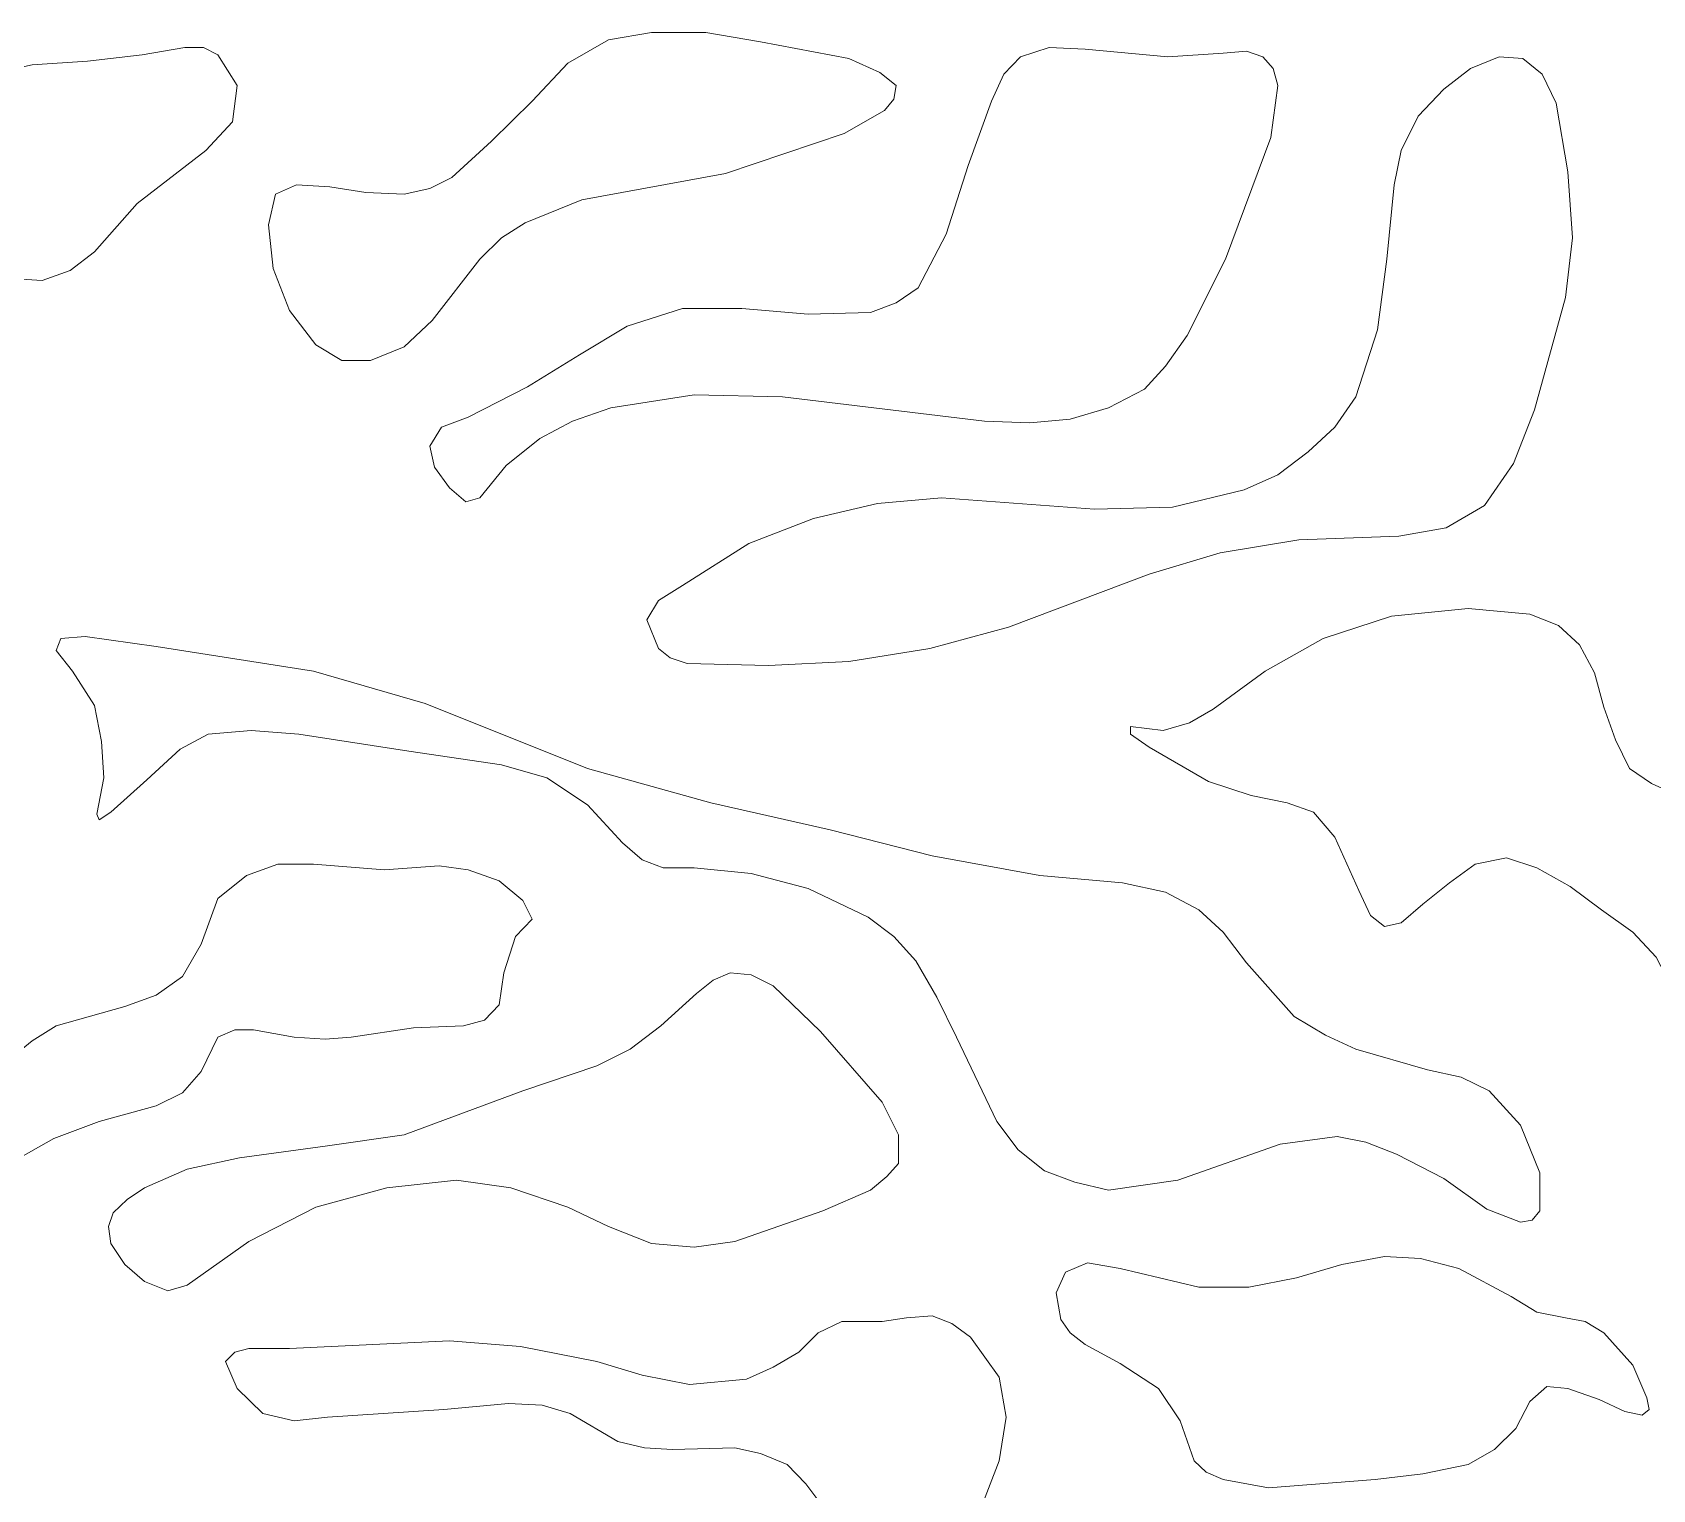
# Model space of a CAD drawing. Header units: millimetres. Extents: x -1200 to 1200, y -590 to 590.
# Drawn here: x -252 to 266, y 122 to 588 of the extents above; entities that cross this region are included whole.
import ezdxf

# ---------------------------------------------------------------- set-up
doc = ezdxf.new("R2010")
doc.units = ezdxf.units.MM
doc.header["$MEASUREMENT"] = 0
doc.layers.add('Layer 1', color=7, linetype='Continuous')

msp = doc.modelspace()

# ---------------------------------------------------------------- linework, layer by layer
at = {"layer": 'Layer 1', "color": 250, "lineweight": 20}
for points, knots in [([(-161.0386, 488.2599), (-161.0386, 488.2599), (-169.5199, 499.2514), (-169.5199, 499.2514), (-169.5199, 499.2514), (-174.757, 512.6385), (-174.757, 512.6385), (-174.757, 512.6385), (-176.2529, 526.6282), (-176.2529, 526.6282), (-176.2529, 526.6282), (-174.0077, 536.4187), (-174.0077, 536.4187), (-174.0077, 536.4187), (-167.2747, 539.4169), (-167.2747, 539.4169), (-167.2747, 539.4169), (-156.5507, 538.8164), (-156.5507, 538.8164), (-156.5507, 538.8164), (-145.0776, 537.0192), (-145.0776, 537.0192), (-145.0776, 537.0192), (-132.8577, 536.4187), (-132.8577, 536.4187), (-132.8577, 536.4187), (-124.6263, 538.218), (-124.6263, 538.218), (-124.6263, 538.218), (-117.6435, 541.8147), (-117.6435, 541.8147), (-117.6435, 541.8147), (-104.9241, 553.4045), (-104.9241, 553.4045), (-104.9241, 553.4045), (-91.955, 566.1932), (-91.955, 566.1932), (-91.955, 566.1932), (-80.4819, 578.3836), (-80.4819, 578.3836), (-80.4819, 578.3836), (-67.5128, 585.7763), (-67.5128, 585.7763), (-67.5128, 585.7763), (-53.797, 588.174), (-53.797, 588.174), (-53.797, 588.174), (-36.3375, 588.174), (-36.3375, 588.174), (-36.3375, 588.174), (-18.8805, 585.178), (-18.8805, 585.178), (-18.8805, 585.178), (9.3028, 579.7819), (9.3028, 579.7819), (9.3028, 579.7819), (19.2775, 575.3853), (19.2775, 575.3853), (19.2775, 575.3853), (24.5146, 571.1903), (24.5146, 571.1903), (24.5146, 571.1903), (23.7679, 566.7938), (23.7679, 566.7938), (23.7679, 566.7938), (20.7735, 563.1971), (20.7735, 563.1971), (20.7735, 563.1971), (7.8069, 555.8023), (7.8069, 555.8023), (7.8069, 555.8023), (-30.104, 543.0136), (-30.104, 543.0136), (-30.104, 543.0136), (-75.994, 534.6214), (-75.994, 534.6214), (-75.994, 534.6214), (-94.2002, 527.2266), (-94.2002, 527.2266), (-94.2002, 527.2266), (-101.6825, 522.4311), (-101.6825, 522.4311), (-101.6825, 522.4311), (-108.6653, 515.6368), (-108.6653, 515.6368), (-108.6653, 515.6368), (-123.8795, 496.0537), (-123.8795, 496.0537), (-123.8795, 496.0537), (-132.8577, 487.6594), (-132.8577, 487.6594), (-132.8577, 487.6594), (-143.5817, 483.2628), (-143.5817, 483.2628), (-143.5817, 483.2628), (-152.8097, 483.2628), (-152.8097, 483.2628), (-152.8097, 483.2628), (-161.0386, 488.2599), (-161.0386, 488.2599)], [0, 0, 0, 0, 0.03030303, 0.03030303, 0.03030303, 0.06060606, 0.06060606, 0.06060606, 0.09090909, 0.09090909, 0.09090909, 0.12121212, 0.12121212, 0.12121212, 0.15151515, 0.15151515, 0.15151515, 0.18181818, 0.18181818, 0.18181818, 0.21212121, 0.21212121, 0.21212121, 0.24242424, 0.24242424, 0.24242424, 0.27272727, 0.27272727, 0.27272727, 0.3030303, 0.3030303, 0.3030303, 0.33333333, 0.33333333, 0.33333333, 0.36363636, 0.36363636, 0.36363636, 0.39393939, 0.39393939, 0.39393939, 0.42424242, 0.42424242, 0.42424242, 0.45454545, 0.45454545, 0.45454545, 0.48484848, 0.48484848, 0.48484848, 0.51515152, 0.51515152, 0.51515152, 0.54545455, 0.54545455, 0.54545455, 0.57575758, 0.57575758, 0.57575758, 0.60606061, 0.60606061, 0.60606061, 0.63636364, 0.63636364, 0.63636364, 0.66666667, 0.66666667, 0.66666667, 0.6969697, 0.6969697, 0.6969697, 0.72727273, 0.72727273, 0.72727273, 0.75757576, 0.75757576, 0.75757576, 0.78787879, 0.78787879, 0.78787879, 0.81818182, 0.81818182, 0.81818182, 0.84848485, 0.84848485, 0.84848485, 0.87878788, 0.87878788, 0.87878788, 0.90909091, 0.90909091, 0.90909091, 0.93939394, 0.93939394, 0.93939394, 0.96969697, 0.96969697, 0.96969697, 1, 1, 1, 1]), ([(-265.5381, 516.2351), (-265.5381, 516.2351), (-274.5189, 547.4101), (-274.5189, 547.4101), (-274.5189, 547.4101), (-273.0204, 564.396), (-273.0204, 564.396), (-273.0204, 564.396), (-270.0285, 570.5898), (-270.0285, 570.5898), (-270.0285, 570.5898), (-265.5381, 574.787), (-265.5381, 574.787), (-265.5381, 574.787), (-251.8223, 577.7831), (-251.8223, 577.7831), (-251.8223, 577.7831), (-234.1156, 578.982), (-234.1156, 578.982), (-234.1156, 578.982), (-216.6561, 580.9808), (-216.6561, 580.9808), (-216.6561, 580.9808), (-202.9404, 583.3785), (-202.9404, 583.3785), (-202.9404, 583.3785), (-196.954, 583.3785), (-196.954, 583.3785), (-196.954, 583.3785), (-192.4637, 580.9808), (-192.4637, 580.9808), (-192.4637, 580.9808), (-186.2302, 571.1903), (-186.2302, 571.1903), (-186.2302, 571.1903), (-187.7261, 559.5984), (-187.7261, 559.5984), (-187.7261, 559.5984), (-196.2047, 550.4062), (-196.2047, 550.4062), (-196.2047, 550.4062), (-218.1521, 533.4204), (-218.1521, 533.4204), (-218.1521, 533.4204), (-231.8705, 518.0345), (-231.8705, 518.0345), (-231.8705, 518.0345), (-239.6025, 512.0401), (-239.6025, 512.0401), (-239.6025, 512.0401), (-248.5807, 508.8424), (-248.5807, 508.8424), (-248.5807, 508.8424), (-258.5553, 509.4407), (-258.5553, 509.4407), (-258.5553, 509.4407), (-263.0458, 512.6385), (-263.0458, 512.6385), (-263.0458, 512.6385), (-265.5381, 516.2351), (-265.5381, 516.2351)], [0, 0, 0, 0, 0.05, 0.05, 0.05, 0.1, 0.1, 0.1, 0.15, 0.15, 0.15, 0.2, 0.2, 0.2, 0.25, 0.25, 0.25, 0.3, 0.3, 0.3, 0.35, 0.35, 0.35, 0.4, 0.4, 0.4, 0.45, 0.45, 0.45, 0.5, 0.5, 0.5, 0.55, 0.55, 0.55, 0.6, 0.6, 0.6, 0.65, 0.65, 0.65, 0.7, 0.7, 0.7, 0.75, 0.75, 0.75, 0.8, 0.8, 0.8, 0.85, 0.85, 0.85, 0.9, 0.9, 0.9, 0.95, 0.95, 0.95, 1, 1, 1, 1]), ([(-108.6653, 439.3012), (-108.6653, 439.3012), (-100.1865, 449.6922), (-100.1865, 449.6922), (-100.1865, 449.6922), (-89.4601, 458.2859), (-89.4601, 458.2859), (-89.4601, 458.2859), (-78.9859, 463.8814), (-78.9859, 463.8814), (-78.9859, 463.8814), (-66.7661, 468.0763), (-66.7661, 468.0763), (-66.7661, 468.0763), (-40.0786, 472.2735), (-40.0786, 472.2735), (-40.0786, 472.2735), (-11.8977, 471.6729), (-11.8977, 471.6729), (-11.8977, 471.6729), (52.698, 463.8814), (52.698, 463.8814), (52.698, 463.8814), (67.163, 463.2809), (67.163, 463.2809), (67.163, 463.2809), (80.1321, 464.4797), (80.1321, 464.4797), (80.1321, 464.4797), (92.352, 468.0763), (92.352, 468.0763), (92.352, 468.0763), (103.8251, 474.0707), (103.8251, 474.0707), (103.8251, 474.0707), (110.5607, 481.4656), (110.5607, 481.4656), (110.5607, 481.4656), (117.5435, 491.256), (117.5435, 491.256), (117.5435, 491.256), (129.7634, 515.6368), (129.7634, 515.6368), (129.7634, 515.6368), (144.2284, 554.6034), (144.2284, 554.6034), (144.2284, 554.6034), (146.4736, 571.1903), (146.4736, 571.1903), (146.4736, 571.1903), (144.9776, 576.5842), (144.9776, 576.5842), (144.9776, 576.5842), (141.736, 580.3824), (141.736, 580.3824), (141.736, 580.3824), (136.4963, 582.1796), (136.4963, 582.1796), (136.4963, 582.1796), (129.0167, 581.5814), (129.0167, 581.5814), (129.0167, 581.5814), (111.3074, 580.3824), (111.3074, 580.3824), (111.3074, 580.3824), (84.8723, 582.7802), (84.8723, 582.7802), (84.8723, 582.7802), (73.3992, 583.3785), (73.3992, 583.3785), (73.3992, 583.3785), (64.1712, 580.3824), (64.1712, 580.3824), (64.1712, 580.3824), (58.9341, 574.787), (58.9341, 574.787), (58.9341, 574.787), (54.9432, 566.1932), (54.9432, 566.1932), (54.9432, 566.1932), (47.4609, 545.6107), (47.4609, 545.6107), (47.4609, 545.6107), (40.4782, 523.63), (40.4782, 523.63), (40.4782, 523.63), (31.4999, 506.4446), (31.4999, 506.4446), (31.4999, 506.4446), (24.5146, 501.6491), (24.5146, 501.6491), (24.5146, 501.6491), (16.2856, 498.6509), (16.2856, 498.6509), (16.2856, 498.6509), (-3.6662, 498.0503), (-3.6662, 498.0503), (-3.6662, 498.0503), (-24.8669, 499.8498), (-24.8669, 499.8498), (-24.8669, 499.8498), (-43.8198, 499.8498), (-43.8198, 499.8498), (-43.8198, 499.8498), (-61.529, 494.2543), (-61.529, 494.2543), (-61.529, 494.2543), (-76.7407, 485.0622), (-76.7407, 485.0622), (-76.7407, 485.0622), (-93.4509, 474.8707), (-93.4509, 474.8707), (-93.4509, 474.8707), (-112.4063, 465.0802), (-112.4063, 465.0802), (-112.4063, 465.0802), (-120.8851, 461.8825), (-120.8851, 461.8825), (-120.8851, 461.8825), (-124.6263, 455.8859), (-124.6263, 455.8859), (-124.6263, 455.8859), (-123.1303, 449.0938), (-123.1303, 449.0938), (-123.1303, 449.0938), (-118.3928, 442.4989), (-118.3928, 442.4989), (-118.3928, 442.4989), (-113.1556, 438.1023), (-113.1556, 438.1023), (-113.1556, 438.1023), (-108.6653, 439.3012), (-108.6653, 439.3012)], [0, 0, 0, 0, 0.02272727, 0.02272727, 0.02272727, 0.04545455, 0.04545455, 0.04545455, 0.06818182, 0.06818182, 0.06818182, 0.09090909, 0.09090909, 0.09090909, 0.11363636, 0.11363636, 0.11363636, 0.13636364, 0.13636364, 0.13636364, 0.15909091, 0.15909091, 0.15909091, 0.18181818, 0.18181818, 0.18181818, 0.20454545, 0.20454545, 0.20454545, 0.22727273, 0.22727273, 0.22727273, 0.25, 0.25, 0.25, 0.27272727, 0.27272727, 0.27272727, 0.29545455, 0.29545455, 0.29545455, 0.31818182, 0.31818182, 0.31818182, 0.34090909, 0.34090909, 0.34090909, 0.36363636, 0.36363636, 0.36363636, 0.38636364, 0.38636364, 0.38636364, 0.40909091, 0.40909091, 0.40909091, 0.43181818, 0.43181818, 0.43181818, 0.45454545, 0.45454545, 0.45454545, 0.47727273, 0.47727273, 0.47727273, 0.5, 0.5, 0.5, 0.52272727, 0.52272727, 0.52272727, 0.54545455, 0.54545455, 0.54545455, 0.56818182, 0.56818182, 0.56818182, 0.59090909, 0.59090909, 0.59090909, 0.61363636, 0.61363636, 0.61363636, 0.63636364, 0.63636364, 0.63636364, 0.65909091, 0.65909091, 0.65909091, 0.68181818, 0.68181818, 0.68181818, 0.70454545, 0.70454545, 0.70454545, 0.72727273, 0.72727273, 0.72727273, 0.75, 0.75, 0.75, 0.77272727, 0.77272727, 0.77272727, 0.79545455, 0.79545455, 0.79545455, 0.81818182, 0.81818182, 0.81818182, 0.84090909, 0.84090909, 0.84090909, 0.86363636, 0.86363636, 0.86363636, 0.88636364, 0.88636364, 0.88636364, 0.90909091, 0.90909091, 0.90909091, 0.93181818, 0.93181818, 0.93181818, 0.95454545, 0.95454545, 0.95454545, 0.97727273, 0.97727273, 0.97727273, 1, 1, 1, 1]), ([(-42.3238, 386.347), (-42.3238, 386.347), (-16.3856, 385.7464), (-16.3856, 385.7464), (-16.3856, 385.7464), (9.3028, 386.9453), (9.3028, 386.9453), (9.3028, 386.9453), (35.2411, 391.1424), (35.2411, 391.1424), (35.2411, 391.1424), (60.43, 397.9368), (60.43, 397.9368), (60.43, 397.9368), (105.3211, 414.9227), (105.3211, 414.9227), (105.3211, 414.9227), (128.0177, 421.717), (128.0177, 421.717), (128.0177, 421.717), (153.2066, 425.912), (153.2066, 425.912), (153.2066, 425.912), (185.1312, 427.1108), (185.1312, 427.1108), (185.1312, 427.1108), (200.3455, 429.7102), (200.3455, 429.7102), (200.3455, 429.7102), (212.5653, 436.9034), (212.5653, 436.9034), (212.5653, 436.9034), (221.7933, 450.2927), (221.7933, 450.2927), (221.7933, 450.2927), (228.5263, 467.478), (228.5263, 467.478), (228.5263, 467.478), (238.5035, 503.4464), (238.5035, 503.4464), (238.5035, 503.4464), (240.7488, 522.4311), (240.7488, 522.4311), (240.7488, 522.4311), (239.2502, 543.6119), (239.2502, 543.6119), (239.2502, 543.6119), (235.509, 565.5949), (235.509, 565.5949), (235.509, 565.5949), (231.0213, 574.787), (231.0213, 574.787), (231.0213, 574.787), (224.7851, 579.7819), (224.7851, 579.7819), (224.7851, 579.7819), (217.3029, 580.3824), (217.3029, 580.3824), (217.3029, 580.3824), (208.0749, 576.5842), (208.0749, 576.5842), (208.0749, 576.5842), (199.5962, 569.9915), (199.5962, 569.9915), (199.5962, 569.9915), (191.3673, 561.3977), (191.3673, 561.3977), (191.3673, 561.3977), (185.8804, 550.4062), (185.8804, 550.4062), (185.8804, 550.4062), (183.6353, 539.4169), (183.6353, 539.4169), (183.6353, 539.4169), (181.39, 515.6368), (181.39, 515.6368), (181.39, 515.6368), (178.3981, 493.0554), (178.3981, 493.0554), (178.3981, 493.0554), (171.4128, 471.6729), (171.4128, 471.6729), (171.4128, 471.6729), (164.6798, 461.8825), (164.6798, 461.8825), (164.6798, 461.8825), (156.2011, 454.0887), (156.2011, 454.0887), (156.2011, 454.0887), (146.4736, 446.6939), (146.4736, 446.6939), (146.4736, 446.6939), (135.7497, 441.8984), (135.7497, 441.8984), (135.7497, 441.8984), (112.8033, 436.3029), (112.8033, 436.3029), (112.8033, 436.3029), (87.8642, 435.7046), (87.8642, 435.7046), (87.8642, 435.7046), (38.9823, 439.3012), (38.9823, 439.3012), (38.9823, 439.3012), (18.5309, 437.5018), (18.5309, 437.5018), (18.5309, 437.5018), (-1.9205, 432.7063), (-1.9205, 432.7063), (-1.9205, 432.7063), (-22.6217, 424.7131), (-22.6217, 424.7131), (-22.6217, 424.7131), (-43.8198, 411.3238), (-43.8198, 411.3238), (-43.8198, 411.3238), (-51.5518, 406.5284), (-51.5518, 406.5284), (-51.5518, 406.5284), (-55.2929, 400.3345), (-55.2929, 400.3345), (-55.2929, 400.3345), (-51.5518, 391.1424), (-51.5518, 391.1424), (-51.5518, 391.1424), (-47.8106, 388.1441), (-47.8106, 388.1441), (-47.8106, 388.1441), (-42.3238, 386.347), (-42.3238, 386.347)], [0, 0, 0, 0, 0.02325581, 0.02325581, 0.02325581, 0.04651163, 0.04651163, 0.04651163, 0.06976744, 0.06976744, 0.06976744, 0.09302326, 0.09302326, 0.09302326, 0.11627907, 0.11627907, 0.11627907, 0.13953488, 0.13953488, 0.13953488, 0.1627907, 0.1627907, 0.1627907, 0.18604651, 0.18604651, 0.18604651, 0.20930233, 0.20930233, 0.20930233, 0.23255814, 0.23255814, 0.23255814, 0.25581395, 0.25581395, 0.25581395, 0.27906977, 0.27906977, 0.27906977, 0.30232558, 0.30232558, 0.30232558, 0.3255814, 0.3255814, 0.3255814, 0.34883721, 0.34883721, 0.34883721, 0.37209302, 0.37209302, 0.37209302, 0.39534884, 0.39534884, 0.39534884, 0.41860465, 0.41860465, 0.41860465, 0.44186047, 0.44186047, 0.44186047, 0.46511628, 0.46511628, 0.46511628, 0.48837209, 0.48837209, 0.48837209, 0.51162791, 0.51162791, 0.51162791, 0.53488372, 0.53488372, 0.53488372, 0.55813953, 0.55813953, 0.55813953, 0.58139535, 0.58139535, 0.58139535, 0.60465116, 0.60465116, 0.60465116, 0.62790698, 0.62790698, 0.62790698, 0.65116279, 0.65116279, 0.65116279, 0.6744186, 0.6744186, 0.6744186, 0.69767442, 0.69767442, 0.69767442, 0.72093023, 0.72093023, 0.72093023, 0.74418605, 0.74418605, 0.74418605, 0.76744186, 0.76744186, 0.76744186, 0.79069767, 0.79069767, 0.79069767, 0.81395349, 0.81395349, 0.81395349, 0.8372093, 0.8372093, 0.8372093, 0.86046512, 0.86046512, 0.86046512, 0.88372093, 0.88372093, 0.88372093, 0.90697674, 0.90697674, 0.90697674, 0.93023256, 0.93023256, 0.93023256, 0.95348837, 0.95348837, 0.95348837, 0.97674419, 0.97674419, 0.97674419, 1, 1, 1, 1]), ([(271.924, 272.2436), (271.924, 272.2436), (271.924, 283.8334), (271.924, 283.8334), (271.924, 283.8334), (267.4336, 292.425), (267.4336, 292.425), (267.4336, 292.425), (259.9513, 300.4182), (259.9513, 300.4182), (259.9513, 300.4182), (249.9767, 307.6136), (249.9767, 307.6136), (249.9767, 307.6136), (239.9995, 315.0063), (239.9995, 315.0063), (239.9995, 315.0063), (229.2756, 321.0007), (229.2756, 321.0007), (229.2756, 321.0007), (219.5481, 324.1984), (219.5481, 324.1984), (219.5481, 324.1984), (209.5734, 322.1995), (209.5734, 322.1995), (209.5734, 322.1995), (201.3419, 316.2052), (201.3419, 316.2052), (201.3419, 316.2052), (192.8632, 309.4109), (192.8632, 309.4109), (192.8632, 309.4109), (185.8804, 303.4165), (185.8804, 303.4165), (185.8804, 303.4165), (180.6407, 302.2177), (180.6407, 302.2177), (180.6407, 302.2177), (176.153, 305.8143), (176.153, 305.8143), (176.153, 305.8143), (172.4118, 313.8075), (172.4118, 313.8075), (172.4118, 313.8075), (164.6798, 330.7933), (164.6798, 330.7933), (164.6798, 330.7933), (157.9467, 338.7865), (157.9467, 338.7865), (157.9467, 338.7865), (149.4655, 341.7826), (149.4655, 341.7826), (149.4655, 341.7826), (137.9949, 344.1825), (137.9949, 344.1825), (137.9949, 344.1825), (124.2765, 348.577), (124.2765, 348.577), (124.2765, 348.577), (105.3211, 359.5685), (105.3211, 359.5685), (105.3211, 359.5685), (99.3374, 363.7656), (99.3374, 363.7656), (99.3374, 363.7656), (99.3374, 366.1634), (99.3374, 366.1634), (99.3374, 366.1634), (109.8115, 364.9645), (109.8115, 364.9645), (109.8115, 364.9645), (118.2902, 367.3622), (118.2902, 367.3622), (118.2902, 367.3622), (125.7725, 371.7588), (125.7725, 371.7588), (125.7725, 371.7588), (142.4827, 383.947), (142.4827, 383.947), (142.4827, 383.947), (160.9386, 394.3402), (160.9386, 394.3402), (160.9386, 394.3402), (182.886, 401.5334), (182.886, 401.5334), (182.886, 401.5334), (207.3283, 403.9311), (207.3283, 403.9311), (207.3283, 403.9311), (227.0304, 402.1317), (227.0304, 402.1317), (227.0304, 402.1317), (236.2583, 398.5351), (236.2583, 398.5351), (236.2583, 398.5351), (242.9914, 392.3413), (242.9914, 392.3413), (242.9914, 392.3413), (247.7315, 383.3487), (247.7315, 383.3487), (247.7315, 383.3487), (250.7234, 372.3572), (250.7234, 372.3572), (250.7234, 372.3572), (254.4645, 361.9662), (254.4645, 361.9662), (254.4645, 361.9662), (258.9549, 352.7741), (258.9549, 352.7741), (258.9549, 352.7741), (265.9377, 347.9786), (265.9377, 347.9786), (265.9377, 347.9786), (274.4164, 344.1825), (274.4164, 344.1825), (274.4164, 344.1825), (292.6225, 339.3849), (292.6225, 339.3849), (292.6225, 339.3849), (301.6007, 336.3888), (301.6007, 336.3888), (301.6007, 336.3888), (308.5862, 330.7933), (308.5862, 330.7933), (308.5862, 330.7933), (313.0739, 323.6001), (313.0739, 323.6001), (313.0739, 323.6001), (313.8232, 313.8075), (313.8232, 313.8075), (313.8232, 313.8075), (309.3328, 293.0255), (309.3328, 293.0255), (309.3328, 293.0255), (298.6089, 273.4425), (298.6089, 273.4425), (298.6089, 273.4425), (291.8759, 266.8476), (291.8759, 266.8476), (291.8759, 266.8476), (284.8932, 263.6499), (284.8932, 263.6499), (284.8932, 263.6499), (278.1575, 265.0482), (278.1575, 265.0482), (278.1575, 265.0482), (271.924, 272.2436), (271.924, 272.2436)], [0, 0, 0, 0, 0.02040816, 0.02040816, 0.02040816, 0.04081633, 0.04081633, 0.04081633, 0.06122449, 0.06122449, 0.06122449, 0.08163265, 0.08163265, 0.08163265, 0.10204082, 0.10204082, 0.10204082, 0.12244898, 0.12244898, 0.12244898, 0.14285714, 0.14285714, 0.14285714, 0.16326531, 0.16326531, 0.16326531, 0.18367347, 0.18367347, 0.18367347, 0.20408163, 0.20408163, 0.20408163, 0.2244898, 0.2244898, 0.2244898, 0.24489796, 0.24489796, 0.24489796, 0.26530612, 0.26530612, 0.26530612, 0.28571429, 0.28571429, 0.28571429, 0.30612245, 0.30612245, 0.30612245, 0.32653061, 0.32653061, 0.32653061, 0.34693878, 0.34693878, 0.34693878, 0.36734694, 0.36734694, 0.36734694, 0.3877551, 0.3877551, 0.3877551, 0.40816327, 0.40816327, 0.40816327, 0.42857143, 0.42857143, 0.42857143, 0.44897959, 0.44897959, 0.44897959, 0.46938776, 0.46938776, 0.46938776, 0.48979592, 0.48979592, 0.48979592, 0.51020408, 0.51020408, 0.51020408, 0.53061224, 0.53061224, 0.53061224, 0.55102041, 0.55102041, 0.55102041, 0.57142857, 0.57142857, 0.57142857, 0.59183673, 0.59183673, 0.59183673, 0.6122449, 0.6122449, 0.6122449, 0.63265306, 0.63265306, 0.63265306, 0.65306122, 0.65306122, 0.65306122, 0.67346939, 0.67346939, 0.67346939, 0.69387755, 0.69387755, 0.69387755, 0.71428571, 0.71428571, 0.71428571, 0.73469388, 0.73469388, 0.73469388, 0.75510204, 0.75510204, 0.75510204, 0.7755102, 0.7755102, 0.7755102, 0.79591837, 0.79591837, 0.79591837, 0.81632653, 0.81632653, 0.81632653, 0.83673469, 0.83673469, 0.83673469, 0.85714286, 0.85714286, 0.85714286, 0.87755102, 0.87755102, 0.87755102, 0.89795918, 0.89795918, 0.89795918, 0.91836735, 0.91836735, 0.91836735, 0.93877551, 0.93877551, 0.93877551, 0.95918367, 0.95918367, 0.95918367, 0.97959184, 0.97959184, 0.97959184, 1, 1, 1, 1]), ([(-231.1212, 338.186), (-231.1212, 338.186), (-228.876, 349.7759), (-228.876, 349.7759), (-228.876, 349.7759), (-229.6253, 361.3679), (-229.6253, 361.3679), (-229.6253, 361.3679), (-231.8705, 372.9577), (-231.8705, 372.9577), (-231.8705, 372.9577), (-238.8532, 383.947), (-238.8532, 383.947), (-238.8532, 383.947), (-244.0903, 390.5419), (-244.0903, 390.5419), (-244.0903, 390.5419), (-242.5944, 394.3402), (-242.5944, 394.3402), (-242.5944, 394.3402), (-234.8623, 394.9385), (-234.8623, 394.9385), (-234.8623, 394.9385), (-212.1683, 391.7408), (-212.1683, 391.7408), (-212.1683, 391.7408), (-161.7879, 383.947), (-161.7879, 383.947), (-161.7879, 383.947), (-126.1221, 373.5561), (-126.1221, 373.5561), (-126.1221, 373.5561), (-74.2484, 352.7741), (-74.2484, 352.7741), (-74.2484, 352.7741), (-34.8415, 341.7826), (-34.8415, 341.7826), (-34.8415, 341.7826), (3.3165, 333.1911), (3.3165, 333.1911), (3.3165, 333.1911), (35.9877, 324.7989), (35.9877, 324.7989), (35.9877, 324.7989), (70.4046, 318.6029), (70.4046, 318.6029), (70.4046, 318.6029), (96.8424, 316.2052), (96.8424, 316.2052), (96.8424, 316.2052), (110.5607, 313.207), (110.5607, 313.207), (110.5607, 313.207), (121.2846, 307.6136), (121.2846, 307.6136), (121.2846, 307.6136), (129.0167, 300.4182), (129.0167, 300.4182), (129.0167, 300.4182), (136.4963, 290.6278), (136.4963, 290.6278), (136.4963, 290.6278), (151.7107, 273.4425), (151.7107, 273.4425), (151.7107, 273.4425), (161.6879, 267.4459), (161.6879, 267.4459), (161.6879, 267.4459), (171.4128, 263.0493), (171.4128, 263.0493), (171.4128, 263.0493), (194.3591, 256.4566), (194.3591, 256.4566), (194.3591, 256.4566), (205.083, 254.0589), (205.083, 254.0589), (205.083, 254.0589), (214.0612, 249.6623), (214.0612, 249.6623), (214.0612, 249.6623), (224.0385, 238.6708), (224.0385, 238.6708), (224.0385, 238.6708), (230.272, 223.4843), (230.272, 223.4843), (230.272, 223.4843), (230.272, 211.294), (230.272, 211.294), (230.272, 211.294), (227.7796, 208.2957), (227.7796, 208.2957), (227.7796, 208.2957), (224.0385, 207.6973), (224.0385, 207.6973), (224.0385, 207.6973), (213.3146, 211.8945), (213.3146, 211.8945), (213.3146, 211.8945), (199.5962, 221.6849), (199.5962, 221.6849), (199.5962, 221.6849), (184.3819, 229.4787), (184.3819, 229.4787), (184.3819, 229.4787), (174.6571, 233.2748), (174.6571, 233.2748), (174.6571, 233.2748), (165.429, 235.0741), (165.429, 235.0741), (165.429, 235.0741), (147.2229, 232.6764), (147.2229, 232.6764), (147.2229, 232.6764), (114.549, 221.0866), (114.549, 221.0866), (114.549, 221.0866), (92.352, 217.8888), (92.352, 217.8888), (92.352, 217.8888), (81.6281, 220.4861), (81.6281, 220.4861), (81.6281, 220.4861), (71.9032, 224.0827), (71.9032, 224.0827), (71.9032, 224.0827), (63.4219, 230.877), (63.4219, 230.877), (63.4219, 230.877), (56.6888, 239.8697), (56.6888, 239.8697), (56.6888, 239.8697), (43.7198, 266.8476), (43.7198, 266.8476), (43.7198, 266.8476), (37.4837, 279.6363), (37.4837, 279.6363), (37.4837, 279.6363), (30.7507, 291.2261), (30.7507, 291.2261), (30.7507, 291.2261), (23.7679, 299.0199), (23.7679, 299.0199), (23.7679, 299.0199), (15.5363, 305.2137), (15.5363, 305.2137), (15.5363, 305.2137), (-3.6662, 314.4058), (-3.6662, 314.4058), (-3.6662, 314.4058), (-21.8724, 319.2035), (-21.8724, 319.2035), (-21.8724, 319.2035), (-40.0786, 321.0007), (-40.0786, 321.0007), (-40.0786, 321.0007), (-50.0558, 321.0007), (-50.0558, 321.0007), (-50.0558, 321.0007), (-56.7888, 323.6001), (-56.7888, 323.6001), (-56.7888, 323.6001), (-63.0249, 328.9939), (-63.0249, 328.9939), (-63.0249, 328.9939), (-74.2484, 341.1843), (-74.2484, 341.1843), (-74.2484, 341.1843), (-87.2175, 349.7759), (-87.2175, 349.7759), (-87.2175, 349.7759), (-101.6825, 353.973), (-101.6825, 353.973), (-101.6825, 353.973), (-131.3618, 358.3696), (-131.3618, 358.3696), (-131.3618, 358.3696), (-166.5254, 363.7656), (-166.5254, 363.7656), (-166.5254, 363.7656), (-181.7397, 364.9645), (-181.7397, 364.9645), (-181.7397, 364.9645), (-195.4581, 363.7656), (-195.4581, 363.7656), (-195.4581, 363.7656), (-204.4363, 358.9701), (-204.4363, 358.9701), (-204.4363, 358.9701), (-215.1602, 349.1775), (-215.1602, 349.1775), (-215.1602, 349.1775), (-226.6334, 338.7865), (-226.6334, 338.7865), (-226.6334, 338.7865), (-230.3745, 336.3888), (-230.3745, 336.3888), (-230.3745, 336.3888), (-231.1212, 338.186), (-231.1212, 338.186)], [0, 0, 0, 0, 0.01515152, 0.01515152, 0.01515152, 0.03030303, 0.03030303, 0.03030303, 0.04545455, 0.04545455, 0.04545455, 0.06060606, 0.06060606, 0.06060606, 0.07575758, 0.07575758, 0.07575758, 0.09090909, 0.09090909, 0.09090909, 0.10606061, 0.10606061, 0.10606061, 0.12121212, 0.12121212, 0.12121212, 0.13636364, 0.13636364, 0.13636364, 0.15151515, 0.15151515, 0.15151515, 0.16666667, 0.16666667, 0.16666667, 0.18181818, 0.18181818, 0.18181818, 0.1969697, 0.1969697, 0.1969697, 0.21212121, 0.21212121, 0.21212121, 0.22727273, 0.22727273, 0.22727273, 0.24242424, 0.24242424, 0.24242424, 0.25757576, 0.25757576, 0.25757576, 0.27272727, 0.27272727, 0.27272727, 0.28787879, 0.28787879, 0.28787879, 0.3030303, 0.3030303, 0.3030303, 0.31818182, 0.31818182, 0.31818182, 0.33333333, 0.33333333, 0.33333333, 0.34848485, 0.34848485, 0.34848485, 0.36363636, 0.36363636, 0.36363636, 0.37878788, 0.37878788, 0.37878788, 0.39393939, 0.39393939, 0.39393939, 0.40909091, 0.40909091, 0.40909091, 0.42424242, 0.42424242, 0.42424242, 0.43939394, 0.43939394, 0.43939394, 0.45454545, 0.45454545, 0.45454545, 0.46969697, 0.46969697, 0.46969697, 0.48484848, 0.48484848, 0.48484848, 0.5, 0.5, 0.5, 0.51515152, 0.51515152, 0.51515152, 0.53030303, 0.53030303, 0.53030303, 0.54545455, 0.54545455, 0.54545455, 0.56060606, 0.56060606, 0.56060606, 0.57575758, 0.57575758, 0.57575758, 0.59090909, 0.59090909, 0.59090909, 0.60606061, 0.60606061, 0.60606061, 0.62121212, 0.62121212, 0.62121212, 0.63636364, 0.63636364, 0.63636364, 0.65151515, 0.65151515, 0.65151515, 0.66666667, 0.66666667, 0.66666667, 0.68181818, 0.68181818, 0.68181818, 0.6969697, 0.6969697, 0.6969697, 0.71212121, 0.71212121, 0.71212121, 0.72727273, 0.72727273, 0.72727273, 0.74242424, 0.74242424, 0.74242424, 0.75757576, 0.75757576, 0.75757576, 0.77272727, 0.77272727, 0.77272727, 0.78787879, 0.78787879, 0.78787879, 0.8030303, 0.8030303, 0.8030303, 0.81818182, 0.81818182, 0.81818182, 0.83333333, 0.83333333, 0.83333333, 0.84848485, 0.84848485, 0.84848485, 0.86363636, 0.86363636, 0.86363636, 0.87878788, 0.87878788, 0.87878788, 0.89393939, 0.89393939, 0.89393939, 0.90909091, 0.90909091, 0.90909091, 0.92424242, 0.92424242, 0.92424242, 0.93939394, 0.93939394, 0.93939394, 0.95454545, 0.95454545, 0.95454545, 0.96969697, 0.96969697, 0.96969697, 0.98484848, 0.98484848, 0.98484848, 1, 1, 1, 1]), ([(-278.26, 204.4996), (-278.26, 204.4996), (-269.2793, 216.0895), (-269.2793, 216.0895), (-269.2793, 216.0895), (-257.8086, 227.0809), (-257.8086, 227.0809), (-257.8086, 227.0809), (-244.8395, 234.4736), (-244.8395, 234.4736), (-244.8395, 234.4736), (-230.3745, 239.8697), (-230.3745, 239.8697), (-230.3745, 239.8697), (-212.1683, 244.8668), (-212.1683, 244.8668), (-212.1683, 244.8668), (-203.687, 249.0617), (-203.687, 249.0617), (-203.687, 249.0617), (-197.7007, 255.8561), (-197.7007, 255.8561), (-197.7007, 255.8561), (-192.4637, 266.8476), (-192.4637, 266.8476), (-192.4637, 266.8476), (-186.9768, 269.2454), (-186.9768, 269.2454), (-186.9768, 269.2454), (-180.993, 269.2454), (-180.993, 269.2454), (-180.993, 269.2454), (-168.0239, 266.8476), (-168.0239, 266.8476), (-168.0239, 266.8476), (-158.0467, 266.247), (-158.0467, 266.247), (-158.0467, 266.247), (-149.8178, 266.8476), (-149.8178, 266.8476), (-149.8178, 266.8476), (-129.8633, 269.8437), (-129.8633, 269.8437), (-129.8633, 269.8437), (-113.9023, 270.4442), (-113.9023, 270.4442), (-113.9023, 270.4442), (-107.1693, 272.2436), (-107.1693, 272.2436), (-107.1693, 272.2436), (-102.4291, 277.2386), (-102.4291, 277.2386), (-102.4291, 277.2386), (-100.9332, 287.4301), (-100.9332, 287.4301), (-100.9332, 287.4301), (-97.1921, 299.0199), (-97.1921, 299.0199), (-97.1921, 299.0199), (-91.955, 304.6154), (-91.955, 304.6154), (-91.955, 304.6154), (-94.9468, 310.6097), (-94.9468, 310.6097), (-94.9468, 310.6097), (-102.4291, 316.8057), (-102.4291, 316.8057), (-102.4291, 316.8057), (-112.4063, 320.4024), (-112.4063, 320.4024), (-112.4063, 320.4024), (-121.6344, 321.6013), (-121.6344, 321.6013), (-121.6344, 321.6013), (-139.0912, 320.4024), (-139.0912, 320.4024), (-139.0912, 320.4024), (-161.7879, 322.1995), (-161.7879, 322.1995), (-161.7879, 322.1995), (-173.261, 322.1995), (-173.261, 322.1995), (-173.261, 322.1995), (-183.2356, 318.6029), (-183.2356, 318.6029), (-183.2356, 318.6029), (-192.4637, 311.2102), (-192.4637, 311.2102), (-192.4637, 311.2102), (-197.7007, 296.6222), (-197.7007, 296.6222), (-197.7007, 296.6222), (-203.687, 286.2312), (-203.687, 286.2312), (-203.687, 286.2312), (-212.1683, 280.2368), (-212.1683, 280.2368), (-212.1683, 280.2368), (-222.143, 276.638), (-222.143, 276.638), (-222.143, 276.638), (-244.0903, 270.4442), (-244.0903, 270.4442), (-244.0903, 270.4442), (-251.8223, 265.6487), (-251.8223, 265.6487), (-251.8223, 265.6487), (-259.3046, 259.4527), (-259.3046, 259.4527), (-259.3046, 259.4527), (-267.0367, 252.6584), (-267.0367, 252.6584), (-267.0367, 252.6584), (-275.2656, 247.2645), (-275.2656, 247.2645), (-275.2656, 247.2645), (-284.4935, 243.6657), (-284.4935, 243.6657), (-284.4935, 243.6657), (-292.7251, 238.0724), (-292.7251, 238.0724), (-292.7251, 238.0724), (-295.2174, 228.2798), (-295.2174, 228.2798), (-295.2174, 228.2798), (-294.4708, 215.4911), (-294.4708, 215.4911), (-294.4708, 215.4911), (-294.4708, 208.2957), (-294.4708, 208.2957), (-294.4708, 208.2957), (-292.7251, 202.1018), (-292.7251, 202.1018), (-292.7251, 202.1018), (-285.2428, 200.903), (-285.2428, 200.903), (-285.2428, 200.903), (-280.7524, 202.1018), (-280.7524, 202.1018), (-280.7524, 202.1018), (-278.26, 204.4996), (-278.26, 204.4996)], [0, 0, 0, 0, 0.0212766, 0.0212766, 0.0212766, 0.04255319, 0.04255319, 0.04255319, 0.06382979, 0.06382979, 0.06382979, 0.08510638, 0.08510638, 0.08510638, 0.10638298, 0.10638298, 0.10638298, 0.12765957, 0.12765957, 0.12765957, 0.14893617, 0.14893617, 0.14893617, 0.17021277, 0.17021277, 0.17021277, 0.19148936, 0.19148936, 0.19148936, 0.21276596, 0.21276596, 0.21276596, 0.23404255, 0.23404255, 0.23404255, 0.25531915, 0.25531915, 0.25531915, 0.27659574, 0.27659574, 0.27659574, 0.29787234, 0.29787234, 0.29787234, 0.31914894, 0.31914894, 0.31914894, 0.34042553, 0.34042553, 0.34042553, 0.36170213, 0.36170213, 0.36170213, 0.38297872, 0.38297872, 0.38297872, 0.40425532, 0.40425532, 0.40425532, 0.42553191, 0.42553191, 0.42553191, 0.44680851, 0.44680851, 0.44680851, 0.46808511, 0.46808511, 0.46808511, 0.4893617, 0.4893617, 0.4893617, 0.5106383, 0.5106383, 0.5106383, 0.53191489, 0.53191489, 0.53191489, 0.55319149, 0.55319149, 0.55319149, 0.57446809, 0.57446809, 0.57446809, 0.59574468, 0.59574468, 0.59574468, 0.61702128, 0.61702128, 0.61702128, 0.63829787, 0.63829787, 0.63829787, 0.65957447, 0.65957447, 0.65957447, 0.68085106, 0.68085106, 0.68085106, 0.70212766, 0.70212766, 0.70212766, 0.72340426, 0.72340426, 0.72340426, 0.74468085, 0.74468085, 0.74468085, 0.76595745, 0.76595745, 0.76595745, 0.78723404, 0.78723404, 0.78723404, 0.80851064, 0.80851064, 0.80851064, 0.82978723, 0.82978723, 0.82978723, 0.85106383, 0.85106383, 0.85106383, 0.87234043, 0.87234043, 0.87234043, 0.89361702, 0.89361702, 0.89361702, 0.91489362, 0.91489362, 0.91489362, 0.93617021, 0.93617021, 0.93617021, 0.95744681, 0.95744681, 0.95744681, 0.9787234, 0.9787234, 0.9787234, 1, 1, 1, 1]), ([(-202.1911, 187.5138), (-202.1911, 187.5138), (-182.489, 201.5035), (-182.489, 201.5035), (-182.489, 201.5035), (-161.0386, 212.4928), (-161.0386, 212.4928), (-161.0386, 212.4928), (-138.3446, 218.6888), (-138.3446, 218.6888), (-138.3446, 218.6888), (-116.1475, 221.0866), (-116.1475, 221.0866), (-116.1475, 221.0866), (-98.688, 218.6888), (-98.688, 218.6888), (-98.688, 218.6888), (-80.4819, 212.4928), (-80.4819, 212.4928), (-80.4819, 212.4928), (-67.5128, 206.299), (-67.5128, 206.299), (-67.5128, 206.299), (-53.797, 200.903), (-53.797, 200.903), (-53.797, 200.903), (-40.0786, 199.7041), (-40.0786, 199.7041), (-40.0786, 199.7041), (-27.1095, 201.5035), (-27.1095, 201.5035), (-27.1095, 201.5035), (1.0713, 211.294), (1.0713, 211.294), (1.0713, 211.294), (16.2856, 217.8888), (16.2856, 217.8888), (16.2856, 217.8888), (21.5227, 222.2854), (21.5227, 222.2854), (21.5227, 222.2854), (25.2639, 226.4804), (25.2639, 226.4804), (25.2639, 226.4804), (25.2639, 235.6725), (25.2639, 235.6725), (25.2639, 235.6725), (20.0268, 246.0657), (20.0268, 246.0657), (20.0268, 246.0657), (0.3246, 268.6448), (0.3246, 268.6448), (0.3246, 268.6448), (-14.8896, 283.2329), (-14.8896, 283.2329), (-14.8896, 283.2329), (-21.8724, 286.8295), (-21.8724, 286.8295), (-21.8724, 286.8295), (-28.608, 287.4301), (-28.608, 287.4301), (-28.608, 287.4301), (-34.0948, 285.0323), (-34.0948, 285.0323), (-34.0948, 285.0323), (-39.3319, 280.8352), (-39.3319, 280.8352), (-39.3319, 280.8352), (-50.8025, 270.4442), (-50.8025, 270.4442), (-50.8025, 270.4442), (-60.53, 263.0493), (-60.53, 263.0493), (-60.53, 263.0493), (-71.2538, 257.6555), (-71.2538, 257.6555), (-71.2538, 257.6555), (-94.9468, 249.6623), (-94.9468, 249.6623), (-94.9468, 249.6623), (-132.8577, 235.6725), (-132.8577, 235.6725), (-132.8577, 235.6725), (-157.2975, 232.0759), (-157.2975, 232.0759), (-157.2975, 232.0759), (-185.4809, 228.2798), (-185.4809, 228.2798), (-185.4809, 228.2798), (-202.1911, 224.6832), (-202.1911, 224.6832), (-202.1911, 224.6832), (-215.9095, 218.6888), (-215.9095, 218.6888), (-215.9095, 218.6888), (-221.3963, 214.8906), (-221.3963, 214.8906), (-221.3963, 214.8906), (-225.8841, 210.6956), (-225.8841, 210.6956), (-225.8841, 210.6956), (-227.38, 206.299), (-227.38, 206.299), (-227.38, 206.299), (-226.6334, 200.903), (-226.6334, 200.903), (-226.6334, 200.903), (-222.143, 194.1086), (-222.143, 194.1086), (-222.143, 194.1086), (-215.9095, 188.7126), (-215.9095, 188.7126), (-215.9095, 188.7126), (-208.4272, 185.7165), (-208.4272, 185.7165), (-208.4272, 185.7165), (-202.1911, 187.5138), (-202.1911, 187.5138)], [0, 0, 0, 0, 0.02564103, 0.02564103, 0.02564103, 0.05128205, 0.05128205, 0.05128205, 0.07692308, 0.07692308, 0.07692308, 0.1025641, 0.1025641, 0.1025641, 0.12820513, 0.12820513, 0.12820513, 0.15384615, 0.15384615, 0.15384615, 0.17948718, 0.17948718, 0.17948718, 0.20512821, 0.20512821, 0.20512821, 0.23076923, 0.23076923, 0.23076923, 0.25641026, 0.25641026, 0.25641026, 0.28205128, 0.28205128, 0.28205128, 0.30769231, 0.30769231, 0.30769231, 0.33333333, 0.33333333, 0.33333333, 0.35897436, 0.35897436, 0.35897436, 0.38461538, 0.38461538, 0.38461538, 0.41025641, 0.41025641, 0.41025641, 0.43589744, 0.43589744, 0.43589744, 0.46153846, 0.46153846, 0.46153846, 0.48717949, 0.48717949, 0.48717949, 0.51282051, 0.51282051, 0.51282051, 0.53846154, 0.53846154, 0.53846154, 0.56410256, 0.56410256, 0.56410256, 0.58974359, 0.58974359, 0.58974359, 0.61538462, 0.61538462, 0.61538462, 0.64102564, 0.64102564, 0.64102564, 0.66666667, 0.66666667, 0.66666667, 0.69230769, 0.69230769, 0.69230769, 0.71794872, 0.71794872, 0.71794872, 0.74358974, 0.74358974, 0.74358974, 0.76923077, 0.76923077, 0.76923077, 0.79487179, 0.79487179, 0.79487179, 0.82051282, 0.82051282, 0.82051282, 0.84615385, 0.84615385, 0.84615385, 0.87179487, 0.87179487, 0.87179487, 0.8974359, 0.8974359, 0.8974359, 0.92307692, 0.92307692, 0.92307692, 0.94871795, 0.94871795, 0.94871795, 0.97435897, 0.97435897, 0.97435897, 1, 1, 1, 1]), ([(238.5035, 177.1228), (238.5035, 177.1228), (229.2756, 178.9222), (229.2756, 178.9222), (229.2756, 178.9222), (221.044, 183.9172), (221.044, 183.9172), (221.044, 183.9172), (204.3337, 192.9098), (204.3337, 192.9098), (204.3337, 192.9098), (192.1139, 196.1075), (192.1139, 196.1075), (192.1139, 196.1075), (180.6407, 196.7059), (180.6407, 196.7059), (180.6407, 196.7059), (166.925, 194.1086), (166.925, 194.1086), (166.925, 194.1086), (152.46, 189.9115), (152.46, 189.9115), (152.46, 189.9115), (137.2456, 186.9154), (137.2456, 186.9154), (137.2456, 186.9154), (121.2846, 186.9154), (121.2846, 186.9154), (121.2846, 186.9154), (96.0931, 192.9098), (96.0931, 192.9098), (96.0931, 192.9098), (85.619, 194.7092), (85.619, 194.7092), (85.619, 194.7092), (78.6362, 191.7109), (78.6362, 191.7109), (78.6362, 191.7109), (75.6443, 185.116), (75.6443, 185.116), (75.6443, 185.116), (77.1402, 176.5245), (77.1402, 176.5245), (77.1402, 176.5245), (80.1321, 172.3273), (80.1321, 172.3273), (80.1321, 172.3273), (84.8723, 168.5313), (84.8723, 168.5313), (84.8723, 168.5313), (96.0931, 162.5347), (96.0931, 162.5347), (96.0931, 162.5347), (108.3156, 154.5415), (108.3156, 154.5415), (108.3156, 154.5415), (115.2983, 144.1505), (115.2983, 144.1505), (115.2983, 144.1505), (119.7887, 131.3618), (119.7887, 131.3618), (119.7887, 131.3618), (123.5272, 127.7652), (123.5272, 127.7652), (123.5272, 127.7652), (129.0167, 125.3674), (129.0167, 125.3674), (129.0167, 125.3674), (143.4818, 122.7702), (143.4818, 122.7702), (143.4818, 122.7702), (177.6489, 125.3674), (177.6489, 125.3674), (177.6489, 125.3674), (192.8632, 127.1647), (192.8632, 127.1647), (192.8632, 127.1647), (207.3283, 130.1629), (207.3283, 130.1629), (207.3283, 130.1629), (215.8069, 134.9584), (215.8069, 134.9584), (215.8069, 134.9584), (222.5425, 141.7527), (222.5425, 141.7527), (222.5425, 141.7527), (227.0304, 150.3465), (227.0304, 150.3465), (227.0304, 150.3465), (232.5172, 155.142), (232.5172, 155.142), (232.5172, 155.142), (239.2502, 154.5415), (239.2502, 154.5415), (239.2502, 154.5415), (249.2274, 150.9449), (249.2274, 150.9449), (249.2274, 150.9449), (257.459, 147.1488), (257.459, 147.1488), (257.459, 147.1488), (262.9458, 145.9499), (262.9458, 145.9499), (262.9458, 145.9499), (265.1884, 147.7471), (265.1884, 147.7471), (265.1884, 147.7471), (264.4418, 151.5454), (264.4418, 151.5454), (264.4418, 151.5454), (259.9513, 161.9363), (259.9513, 161.9363), (259.9513, 161.9363), (250.7234, 172.3273), (250.7234, 172.3273), (250.7234, 172.3273), (244.737, 175.9239), (244.737, 175.9239), (244.737, 175.9239), (238.5035, 177.1228), (238.5035, 177.1228)], [0, 0, 0, 0, 0.025, 0.025, 0.025, 0.05, 0.05, 0.05, 0.075, 0.075, 0.075, 0.1, 0.1, 0.1, 0.125, 0.125, 0.125, 0.15, 0.15, 0.15, 0.175, 0.175, 0.175, 0.2, 0.2, 0.2, 0.225, 0.225, 0.225, 0.25, 0.25, 0.25, 0.275, 0.275, 0.275, 0.3, 0.3, 0.3, 0.325, 0.325, 0.325, 0.35, 0.35, 0.35, 0.375, 0.375, 0.375, 0.4, 0.4, 0.4, 0.425, 0.425, 0.425, 0.45, 0.45, 0.45, 0.475, 0.475, 0.475, 0.5, 0.5, 0.5, 0.525, 0.525, 0.525, 0.55, 0.55, 0.55, 0.575, 0.575, 0.575, 0.6, 0.6, 0.6, 0.625, 0.625, 0.625, 0.65, 0.65, 0.65, 0.675, 0.675, 0.675, 0.7, 0.7, 0.7, 0.725, 0.725, 0.725, 0.75, 0.75, 0.75, 0.775, 0.775, 0.775, 0.8, 0.8, 0.8, 0.825, 0.825, 0.825, 0.85, 0.85, 0.85, 0.875, 0.875, 0.875, 0.9, 0.9, 0.9, 0.925, 0.925, 0.925, 0.95, 0.95, 0.95, 0.975, 0.975, 0.975, 1, 1, 1, 1]), ([(26.0131, 69.2154), (26.0131, 69.2154), (10.7988, 98.3895), (10.7988, 98.3895), (10.7988, 98.3895), (1.0713, 116.7736), (1.0713, 116.7736), (1.0713, 116.7736), (-4.4155, 123.9691), (-4.4155, 123.9691), (-4.4155, 123.9691), (-10.4018, 130.1629), (-10.4018, 130.1629), (-10.4018, 130.1629), (-18.8805, 133.7595), (-18.8805, 133.7595), (-18.8805, 133.7595), (-27.1095, 135.559), (-27.1095, 135.559), (-27.1095, 135.559), (-47.0639, 134.9584), (-47.0639, 134.9584), (-47.0639, 134.9584), (-56.0421, 135.559), (-56.0421, 135.559), (-56.0421, 135.559), (-64.5209, 137.5556), (-64.5209, 137.5556), (-64.5209, 137.5556), (-79.7351, 146.5483), (-79.7351, 146.5483), (-79.7351, 146.5483), (-88.7133, 149.1476), (-88.7133, 149.1476), (-88.7133, 149.1476), (-99.4373, 149.7459), (-99.4373, 149.7459), (-99.4373, 149.7459), (-120.1384, 147.7471), (-120.1384, 147.7471), (-120.1384, 147.7471), (-157.2975, 145.3494), (-157.2975, 145.3494), (-157.2975, 145.3494), (-168.0239, 144.1505), (-168.0239, 144.1505), (-168.0239, 144.1505), (-177.9986, 146.5483), (-177.9986, 146.5483), (-177.9986, 146.5483), (-186.2302, 154.5415), (-186.2302, 154.5415), (-186.2302, 154.5415), (-189.9712, 163.1352), (-189.9712, 163.1352), (-189.9712, 163.1352), (-186.9768, 166.1335), (-186.9768, 166.1335), (-186.9768, 166.1335), (-182.489, 167.3324), (-182.489, 167.3324), (-182.489, 167.3324), (-169.5199, 167.3324), (-169.5199, 167.3324), (-169.5199, 167.3324), (-118.3928, 169.7301), (-118.3928, 169.7301), (-118.3928, 169.7301), (-95.6961, 167.9307), (-95.6961, 167.9307), (-95.6961, 167.9307), (-71.2538, 163.1352), (-71.2538, 163.1352), (-71.2538, 163.1352), (-56.7888, 158.7386), (-56.7888, 158.7386), (-56.7888, 158.7386), (-41.5772, 155.7403), (-41.5772, 155.7403), (-41.5772, 155.7403), (-23.3684, 157.5397), (-23.3684, 157.5397), (-23.3684, 157.5397), (-14.8896, 161.3358), (-14.8896, 161.3358), (-14.8896, 161.3358), (-6.6607, 166.1335), (-6.6607, 166.1335), (-6.6607, 166.1335), (-0.4246, 172.3273), (-0.4246, 172.3273), (-0.4246, 172.3273), (7.0577, 175.9239), (7.0577, 175.9239), (7.0577, 175.9239), (20.0268, 175.9239), (20.0268, 175.9239), (20.0268, 175.9239), (27.7588, 177.1228), (27.7588, 177.1228), (27.7588, 177.1228), (35.9877, 177.7233), (35.9877, 177.7233), (35.9877, 177.7233), (42.2239, 175.3256), (42.2239, 175.3256), (42.2239, 175.3256), (48.2102, 170.929), (48.2102, 170.929), (48.2102, 170.929), (57.4381, 158.1403), (57.4381, 158.1403), (57.4381, 158.1403), (59.6807, 145.3494), (59.6807, 145.3494), (59.6807, 145.3494), (57.4381, 131.3618), (57.4381, 131.3618), (57.4381, 131.3618), (43.7198, 95.9917), (43.7198, 95.9917), (43.7198, 95.9917), (35.2411, 73.4104), (35.2411, 73.4104), (35.2411, 73.4104), (30.7507, 67.4161), (30.7507, 67.4161), (30.7507, 67.4161), (28.5055, 67.4161), (28.5055, 67.4161), (28.5055, 67.4161), (26.0131, 69.2154), (26.0131, 69.2154)], [0, 0, 0, 0, 0.02272727, 0.02272727, 0.02272727, 0.04545455, 0.04545455, 0.04545455, 0.06818182, 0.06818182, 0.06818182, 0.09090909, 0.09090909, 0.09090909, 0.11363636, 0.11363636, 0.11363636, 0.13636364, 0.13636364, 0.13636364, 0.15909091, 0.15909091, 0.15909091, 0.18181818, 0.18181818, 0.18181818, 0.20454545, 0.20454545, 0.20454545, 0.22727273, 0.22727273, 0.22727273, 0.25, 0.25, 0.25, 0.27272727, 0.27272727, 0.27272727, 0.29545455, 0.29545455, 0.29545455, 0.31818182, 0.31818182, 0.31818182, 0.34090909, 0.34090909, 0.34090909, 0.36363636, 0.36363636, 0.36363636, 0.38636364, 0.38636364, 0.38636364, 0.40909091, 0.40909091, 0.40909091, 0.43181818, 0.43181818, 0.43181818, 0.45454545, 0.45454545, 0.45454545, 0.47727273, 0.47727273, 0.47727273, 0.5, 0.5, 0.5, 0.52272727, 0.52272727, 0.52272727, 0.54545455, 0.54545455, 0.54545455, 0.56818182, 0.56818182, 0.56818182, 0.59090909, 0.59090909, 0.59090909, 0.61363636, 0.61363636, 0.61363636, 0.63636364, 0.63636364, 0.63636364, 0.65909091, 0.65909091, 0.65909091, 0.68181818, 0.68181818, 0.68181818, 0.70454545, 0.70454545, 0.70454545, 0.72727273, 0.72727273, 0.72727273, 0.75, 0.75, 0.75, 0.77272727, 0.77272727, 0.77272727, 0.79545455, 0.79545455, 0.79545455, 0.81818182, 0.81818182, 0.81818182, 0.84090909, 0.84090909, 0.84090909, 0.86363636, 0.86363636, 0.86363636, 0.88636364, 0.88636364, 0.88636364, 0.90909091, 0.90909091, 0.90909091, 0.93181818, 0.93181818, 0.93181818, 0.95454545, 0.95454545, 0.95454545, 0.97727273, 0.97727273, 0.97727273, 1, 1, 1, 1])]:
    msp.add_open_spline(points, degree=3, knots=knots, dxfattribs=at)

doc.saveas('drawing.dxf')
